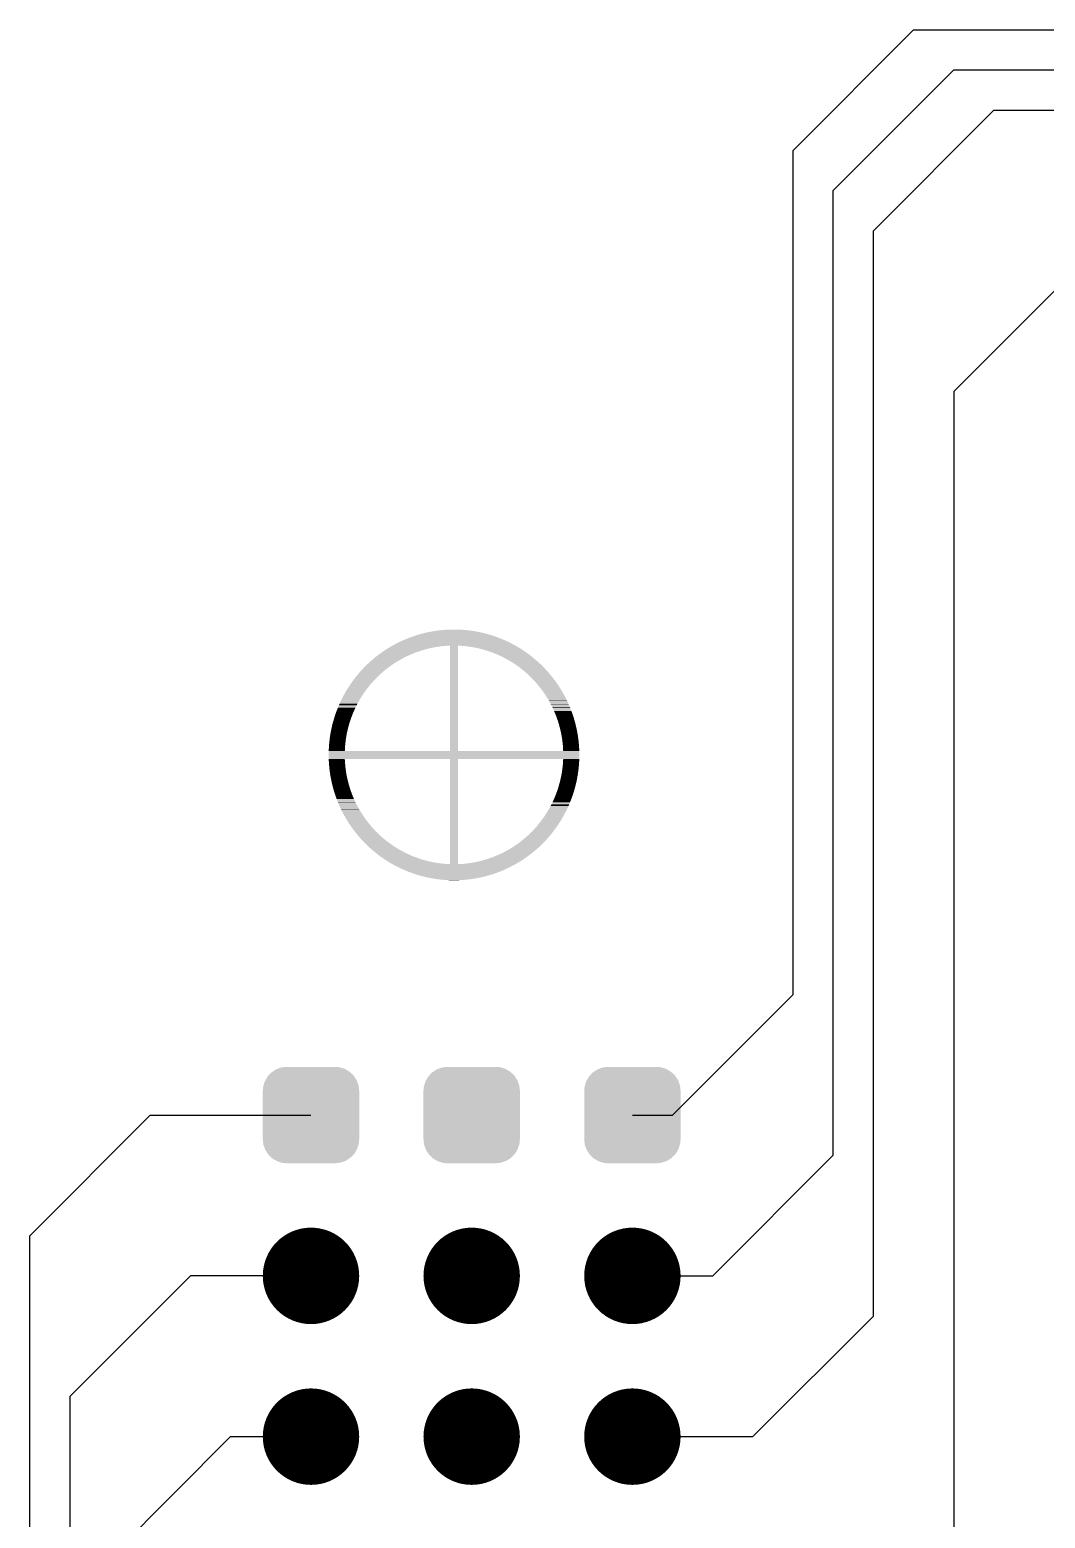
# Model space of a CAD drawing. Extents: x 295 to 953, y 10 to 290.
# Drawn here: x 555.33 to 571.39, y 193.5 to 217.02 of the extents above; entities that cross this region are included whole.
import ezdxf

# ---------------------------------------------------------------- set-up
doc = ezdxf.new("R2010")
doc.units = 0
doc.header["$LTSCALE"] = 5
doc.header["$MEASUREMENT"] = 0
doc.layers.get('0').update_dxf_attribs({"linetype": 'CONTINUOUS', "lineweight": 25})
doc.layers.add('DV-ABPB-A4_IN3', color=5, linetype='CONTINUOUS')

msp = doc.modelspace()

# ---------------------------------------------------------------- linework, layer by layer
at = {"color": 7, "const_width": 0.762}
for points in [[(559.399, 197.333, 1), (560.161, 197.333, 1)], [(561.939, 197.333, 1), (562.701, 197.333, 1)], [(564.479, 197.333, 1), (565.241, 197.333, 1)], [(559.399, 194.793, 1), (560.161, 194.793, 1)], [(561.939, 194.793, 1), (562.701, 194.793, 1)], [(564.479, 194.793, 1), (565.241, 194.793, 1)]]:
    msp.add_lwpolyline(points, format="xyb", close=True, dxfattribs=at)
at = {"color": 7}
for points in [[(561.242, 207.376), (561.295, 207.398), (562.839, 207.376), (562.786, 207.398)], [(561.295, 207.398), (561.3, 207.401), (562.786, 207.398), (562.78, 207.401)], [(561.3, 207.401), (561.354, 207.421), (562.78, 207.401), (562.727, 207.421)], [(561.354, 207.421), (561.36, 207.423), (562.727, 207.421), (562.721, 207.423)], [(561.36, 207.423), (561.414, 207.442), (562.721, 207.423), (562.667, 207.442)], [(561.414, 207.442), (561.419, 207.444), (562.667, 207.442), (562.661, 207.444)], [(561.419, 207.444), (561.475, 207.462), (562.661, 207.444), (562.606, 207.462)], [(561.475, 207.462), (561.48, 207.463), (562.606, 207.462), (562.6, 207.463)], [(561.48, 207.463), (561.536, 207.479), (562.6, 207.463), (562.545, 207.479)], [(561.536, 207.479), (561.541, 207.48), (562.545, 207.479), (562.539, 207.48)], [(561.541, 207.48), (561.597, 207.494), (562.539, 207.48), (562.484, 207.494)], [(561.597, 207.494), (561.603, 207.495), (562.484, 207.494), (562.477, 207.495)], [(561.603, 207.495), (561.659, 207.507), (562.477, 207.495), (562.422, 207.507)], [(561.659, 207.507), (561.665, 207.508), (562.422, 207.507), (562.415, 207.508)], [(561.665, 207.508), (561.722, 207.518), (562.415, 207.508), (562.359, 207.518)], [(561.722, 207.518), (561.727, 207.519), (562.359, 207.518), (562.353, 207.519)], [(561.727, 207.519), (561.785, 207.527), (562.353, 207.519), (562.296, 207.527)], [(561.785, 207.527), (561.79, 207.528), (562.296, 207.527), (562.29, 207.528)], [(561.79, 207.528), (561.848, 207.535), (562.29, 207.528), (562.233, 207.535)], [(561.848, 207.535), (561.853, 207.535), (562.233, 207.535), (562.226, 207.535)], [(561.853, 207.535), (561.912, 207.54), (562.226, 207.535), (562.17, 207.54)], [(561.912, 207.54), (561.916, 207.54), (562.17, 207.54), (562.162, 207.54)], [(561.916, 207.54), (561.976, 207.543), (562.162, 207.54), (562.107, 207.543)], [(561.976, 207.543), (561.98, 207.543), (562.107, 207.543), (562.096, 207.543)], [(561.98, 207.543), (562.043, 207.544), (562.096, 207.543), (562.043, 207.544)], [(560.859, 207.153), (560.878, 207.167), (561.367, 207.153), (561.4, 207.167)], [(560.878, 207.167), (560.907, 207.188), (561.4, 207.167), (561.455, 207.188)], [(560.907, 207.188), (560.91, 207.19), (561.455, 207.188), (561.462, 207.19)], [(560.91, 207.19), (560.935, 207.207), (561.462, 207.19), (561.511, 207.207)], [(560.935, 207.207), (560.961, 207.224), (561.511, 207.207), (561.568, 207.224)], [(560.961, 207.224), (560.963, 207.226), (561.568, 207.224), (561.573, 207.226)], [(560.963, 207.226), (560.985, 207.24), (561.573, 207.226), (561.625, 207.24)], [(560.985, 207.24), (561.006, 207.253), (561.625, 207.24), (561.683, 207.253)], [(561.006, 207.253), (561.017, 207.259), (561.683, 207.253), (561.716, 207.259)], [(561.017, 207.259), (561.025, 207.264), (561.716, 207.259), (561.741, 207.264)], [(561.025, 207.264), (561.041, 207.273), (561.741, 207.264), (561.8, 207.273)], [(561.041, 207.273), (561.053, 207.281), (561.8, 207.273), (561.859, 207.281)], [(561.053, 207.281), (561.062, 207.286), (561.859, 207.281), (561.918, 207.286)], [(561.062, 207.286), (561.068, 207.289), (561.918, 207.286), (561.977, 207.289)], [(561.068, 207.289), (561.072, 207.291), (563.013, 207.289), (563.009, 207.291)], [(561.072, 207.291), (561.122, 207.318), (563.009, 207.291), (562.959, 207.318)], [(561.122, 207.318), (561.127, 207.321), (562.959, 207.318), (562.953, 207.321)], [(561.127, 207.321), (561.179, 207.347), (562.953, 207.321), (562.902, 207.347)], [(561.179, 207.347), (561.184, 207.35), (562.902, 207.347), (562.896, 207.35)], [(561.184, 207.35), (561.237, 207.374), (562.896, 207.35), (562.844, 207.374)], [(561.237, 207.374), (561.242, 207.376), (562.844, 207.374), (562.839, 207.376)], [(561.977, 205.626), (561.977, 207.289), (562.104, 205.626), (562.104, 207.289)], [(562.12, 207.288), (562.104, 207.289), (563.014, 207.288), (563.013, 207.289)], [(562.142, 207.287), (562.12, 207.288), (563.016, 207.287), (563.014, 207.288)], [(562.201, 207.283), (562.142, 207.287), (563.024, 207.283), (563.016, 207.287)], [(562.26, 207.276), (562.201, 207.283), (563.035, 207.276), (563.024, 207.283)], [(562.319, 207.267), (562.26, 207.276), (563.05, 207.267), (563.035, 207.276)], [(562.377, 207.257), (562.319, 207.267), (563.068, 207.257), (563.05, 207.267)], [(562.381, 207.256), (562.377, 207.257), (563.069, 207.256), (563.068, 207.257)], [(562.435, 207.244), (562.381, 207.256), (563.088, 207.244), (563.069, 207.256)], [(562.493, 207.23), (562.435, 207.244), (563.111, 207.23), (563.088, 207.244)], [(562.519, 207.222), (562.493, 207.23), (563.123, 207.222), (563.111, 207.23)], [(562.549, 207.213), (562.519, 207.222), (563.136, 207.213), (563.123, 207.222)], [(562.606, 207.195), (562.549, 207.213), (563.163, 207.195), (563.136, 207.213)], [(562.628, 207.187), (562.606, 207.195), (563.175, 207.187), (563.163, 207.195)], [(562.661, 207.175), (562.628, 207.187), (563.192, 207.175), (563.175, 207.187)], [(562.716, 207.152), (562.661, 207.175), (563.223, 207.152), (563.192, 207.175)], [(560.577, 206.898), (560.61, 206.934), (560.945, 206.898), (560.989, 206.934)], [(560.61, 206.934), (560.62, 206.944), (560.989, 206.934), (561.004, 206.944)], [(560.62, 206.944), (560.645, 206.969), (561.004, 206.944), (561.037, 206.969)], [(560.645, 206.969), (560.665, 206.989), (561.037, 206.969), (561.067, 206.989)], [(560.665, 206.989), (560.679, 207.002), (561.067, 206.989), (561.086, 207.002)], [(560.679, 207.002), (560.712, 207.033), (561.086, 207.002), (561.133, 207.033)], [(560.712, 207.033), (560.714, 207.034), (561.133, 207.033), (561.136, 207.034)], [(560.714, 207.034), (560.748, 207.064), (561.136, 207.034), (561.187, 207.064)], [(560.748, 207.064), (560.759, 207.074), (561.187, 207.064), (561.205, 207.074)], [(560.759, 207.074), (560.782, 207.093), (561.205, 207.074), (561.239, 207.093)], [(560.782, 207.093), (560.808, 207.115), (561.239, 207.093), (561.282, 207.115)], [(560.808, 207.115), (560.815, 207.119), (561.282, 207.115), (561.292, 207.119)], [(560.815, 207.119), (560.847, 207.144), (561.292, 207.119), (561.345, 207.144)], [(560.847, 207.144), (560.859, 207.153), (561.345, 207.144), (561.367, 207.153)], [(562.722, 207.15), (562.716, 207.152), (563.227, 207.15), (563.223, 207.152)], [(562.77, 207.128), (562.722, 207.15), (563.254, 207.128), (563.227, 207.15)], [(562.806, 207.111), (562.77, 207.128), (563.277, 207.111), (563.254, 207.128)], [(562.824, 207.102), (562.806, 207.111), (563.287, 207.102), (563.277, 207.111)], [(562.876, 207.074), (562.824, 207.102), (563.321, 207.074), (563.287, 207.102)], [(562.883, 207.07), (562.876, 207.074), (563.326, 207.07), (563.321, 207.074)], [(562.927, 207.045), (562.883, 207.07), (563.355, 207.045), (563.326, 207.07)], [(562.954, 207.028), (562.927, 207.045), (563.373, 207.028), (563.355, 207.045)], [(562.978, 207.014), (562.954, 207.028), (563.389, 207.014), (563.373, 207.028)], [(563.02, 206.985), (562.978, 207.014), (563.42, 206.985), (563.389, 207.014)], [(563.027, 206.981), (563.02, 206.985), (563.424, 206.981), (563.42, 206.985)], [(563.075, 206.946), (563.027, 206.981), (563.459, 206.946), (563.424, 206.981)], [(563.082, 206.94), (563.075, 206.946), (563.465, 206.94), (563.459, 206.946)], [(563.122, 206.91), (563.082, 206.94), (563.493, 206.91), (563.465, 206.94)], [(560.383, 206.648), (560.411, 206.69), (560.696, 206.648), (560.731, 206.69)], [(560.411, 206.69), (560.418, 206.7), (560.731, 206.69), (560.741, 206.7)], [(560.418, 206.7), (560.443, 206.734), (560.741, 206.7), (560.771, 206.734)], [(560.443, 206.734), (560.455, 206.752), (560.771, 206.734), (560.788, 206.752)], [(560.455, 206.752), (560.475, 206.777), (560.788, 206.752), (560.812, 206.777)], [(560.475, 206.777), (560.494, 206.802), (560.812, 206.777), (560.837, 206.802)], [(560.494, 206.802), (560.508, 206.818), (560.837, 206.802), (560.854, 206.818)], [(560.508, 206.818), (560.535, 206.851), (560.854, 206.818), (560.89, 206.851)], [(560.535, 206.851), (560.541, 206.858), (560.89, 206.851), (560.898, 206.858)], [(560.541, 206.858), (560.575, 206.897), (560.898, 206.858), (560.943, 206.897)], [(560.575, 206.897), (560.577, 206.898), (560.943, 206.897), (560.945, 206.898)], [(563.141, 206.894), (563.122, 206.91), (563.508, 206.894), (563.493, 206.91)], [(563.167, 206.872), (563.141, 206.894), (563.527, 206.872), (563.508, 206.894)], [(563.196, 206.846), (563.167, 206.872), (563.55, 206.846), (563.527, 206.872)], [(563.211, 206.832), (563.196, 206.846), (563.561, 206.832), (563.55, 206.846)], [(563.248, 206.797), (563.211, 206.832), (563.59, 206.797), (563.561, 206.832)], [(563.254, 206.791), (563.248, 206.797), (563.594, 206.791), (563.59, 206.797)], [(563.296, 206.749), (563.254, 206.791), (563.627, 206.749), (563.594, 206.791)], [(563.298, 206.747), (563.296, 206.749), (563.629, 206.747), (563.627, 206.749)], [(563.336, 206.705), (563.298, 206.747), (563.659, 206.705), (563.629, 206.747)], [(563.344, 206.695), (563.336, 206.705), (563.666, 206.695), (563.659, 206.705)], [(563.374, 206.66), (563.344, 206.695), (563.69, 206.66), (563.666, 206.695)], [(560.269, 206.45), (560.286, 206.484), (560.558, 206.45), (560.579, 206.484)], [(560.286, 206.484), (560.295, 206.5), (560.579, 206.484), (560.59, 206.5)], [(560.295, 206.5), (560.317, 206.54), (560.59, 206.5), (560.616, 206.54)], [(560.317, 206.54), (560.322, 206.549), (560.616, 206.54), (560.623, 206.549)], [(560.322, 206.549), (560.349, 206.594), (560.623, 206.549), (560.655, 206.594)], [(560.349, 206.594), (560.351, 206.597), (560.655, 206.594), (560.657, 206.597)], [(560.351, 206.597), (560.38, 206.644), (560.657, 206.597), (560.694, 206.644)], [(560.38, 206.644), (560.383, 206.648), (560.694, 206.644), (560.696, 206.648)], [(563.388, 206.643), (563.374, 206.66), (563.701, 206.643), (563.69, 206.66)], [(563.411, 206.614), (563.388, 206.643), (563.719, 206.614), (563.701, 206.643)], [(563.429, 206.589), (563.411, 206.614), (563.735, 206.589), (563.719, 206.614)], [(563.446, 206.566), (563.429, 206.589), (563.748, 206.566), (563.735, 206.589)], [(563.468, 206.534), (563.446, 206.566), (563.767, 206.534), (563.748, 206.566)], [(563.48, 206.517), (563.468, 206.534), (563.776, 206.517), (563.767, 206.534)], [(563.505, 206.478), (563.48, 206.517), (563.797, 206.478), (563.776, 206.517)], [(563.512, 206.468), (563.505, 206.478), (563.803, 206.468), (563.797, 206.478)], [(563.539, 206.422), (563.512, 206.468), (563.826, 206.422), (563.803, 206.468)], [(560.162, 206.192), (560.178, 206.239), (560.432, 206.192), (560.451, 206.239)], [(560.178, 206.239), (560.183, 206.252), (560.451, 206.239), (560.457, 206.252)], [(560.183, 206.252), (560.199, 206.293), (560.457, 206.252), (560.475, 206.293)], [(560.199, 206.293), (560.206, 206.311), (560.475, 206.293), (560.484, 206.311)], [(560.206, 206.311), (560.221, 206.346), (560.484, 206.311), (560.501, 206.346)], [(560.221, 206.346), (560.231, 206.37), (560.501, 206.346), (560.513, 206.37)], [(560.231, 206.37), (560.244, 206.399), (560.513, 206.37), (560.529, 206.399)], [(560.244, 206.399), (560.258, 206.427), (560.529, 206.399), (560.545, 206.427)], [(560.258, 206.427), (560.269, 206.45), (560.545, 206.427), (560.558, 206.45)], [(563.542, 206.417), (563.539, 206.422), (563.828, 206.417), (563.826, 206.422)], [(563.57, 206.365), (563.542, 206.417), (563.852, 206.365), (563.828, 206.417)], [(563.57, 206.364), (563.57, 206.365), (563.852, 206.364), (563.852, 206.365)], [(563.597, 206.312), (563.57, 206.364), (563.874, 206.312), (563.852, 206.364)], [(563.6, 206.306), (563.597, 206.312), (563.877, 206.306), (563.874, 206.312)], [(563.622, 206.258), (563.6, 206.306), (563.895, 206.258), (563.877, 206.306)], [(563.626, 206.247), (563.622, 206.258), (563.9, 206.247), (563.895, 206.258)], [(563.644, 206.203), (563.626, 206.247), (563.915, 206.203), (563.9, 206.247)], [(560.099, 205.958), (560.11, 206.009), (560.359, 205.958), (560.372, 206.009)], [(560.11, 206.009), (560.111, 206.015), (560.372, 206.009), (560.373, 206.015)], [(560.111, 206.015), (560.125, 206.071), (560.373, 206.015), (560.389, 206.071)], [(560.125, 206.071), (560.126, 206.072), (560.389, 206.071), (560.39, 206.072)], [(560.126, 206.072), (560.142, 206.128), (560.39, 206.072), (560.408, 206.128)], [(560.142, 206.128), (560.143, 206.132), (560.408, 206.128), (560.41, 206.132)], [(560.143, 206.132), (560.159, 206.184), (560.41, 206.132), (560.429, 206.184)], [(560.159, 206.184), (560.162, 206.192), (560.429, 206.184), (560.432, 206.192)], [(563.651, 206.187), (563.644, 206.203), (563.921, 206.187), (563.915, 206.203)], [(563.665, 206.148), (563.651, 206.187), (563.933, 206.148), (563.921, 206.187)], [(563.673, 206.126), (563.665, 206.148), (563.94, 206.126), (563.933, 206.148)], [(563.685, 206.092), (563.673, 206.126), (563.949, 206.092), (563.94, 206.126)], [(563.693, 206.065), (563.685, 206.092), (563.957, 206.065), (563.949, 206.092)], [(563.702, 206.035), (563.693, 206.065), (563.964, 206.035), (563.957, 206.065)], [(563.71, 206.003), (563.702, 206.035), (563.972, 206.003), (563.964, 206.035)], [(563.717, 205.978), (563.71, 206.003), (563.977, 205.978), (563.972, 206.003)], [(560.066, 205.724), (560.069, 205.759), (560.321, 205.724), (560.325, 205.759)], [(560.069, 205.759), (560.072, 205.783), (560.325, 205.759), (560.327, 205.783)], [(560.072, 205.783), (560.076, 205.822), (560.327, 205.783), (560.333, 205.822)], [(560.076, 205.822), (560.079, 205.842), (560.333, 205.822), (560.336, 205.842)], [(560.079, 205.842), (560.085, 205.885), (560.336, 205.842), (560.344, 205.885)], [(560.085, 205.885), (560.088, 205.9), (560.344, 205.885), (560.346, 205.9)], [(560.088, 205.9), (560.097, 205.947), (560.346, 205.9), (560.357, 205.947)], [(560.097, 205.947), (560.099, 205.958), (560.357, 205.947), (560.359, 205.958)], [(563.725, 205.941), (563.717, 205.978), (563.985, 205.941), (563.977, 205.978)], [(563.73, 205.92), (563.725, 205.941), (563.989, 205.92), (563.985, 205.941)], [(563.738, 205.879), (563.73, 205.92), (563.996, 205.879), (563.989, 205.92)], [(563.741, 205.862), (563.738, 205.879), (563.999, 205.862), (563.996, 205.879)], [(563.749, 205.816), (563.741, 205.862), (564.005, 205.816), (563.999, 205.862)], [(563.751, 205.803), (563.749, 205.816), (564.007, 205.803), (564.005, 205.816)], [(563.757, 205.753), (563.751, 205.803), (564.012, 205.753), (564.007, 205.803)], [(563.758, 205.745), (563.757, 205.753), (564.013, 205.745), (564.012, 205.753)], [(560.059, 205.563), (560.06, 205.626), (564.021, 205.563), (564.02, 205.626)], [(560.06, 205.499), (560.059, 205.563), (564.02, 205.499), (564.021, 205.563)], [(560.06, 205.632), (560.062, 205.665), (560.315, 205.632), (560.316, 205.665)], [(560.06, 205.626), (560.06, 205.632), (560.314, 205.626), (560.315, 205.632)], [(560.062, 205.665), (560.064, 205.696), (560.316, 205.665), (560.318, 205.696)], [(560.064, 205.696), (560.066, 205.724), (560.318, 205.696), (560.321, 205.724)], [(563.763, 205.69), (563.758, 205.745), (564.017, 205.69), (564.013, 205.745)], [(563.763, 205.686), (563.763, 205.69), (564.018, 205.686), (564.017, 205.69)], [(563.766, 205.626), (563.763, 205.686), (564.02, 205.626), (564.018, 205.686)], [(560.063, 205.44), (560.06, 205.499), (560.317, 205.44), (560.314, 205.499)], [(560.063, 205.436), (560.063, 205.44), (560.318, 205.436), (560.317, 205.44)], [(560.068, 205.381), (560.063, 205.436), (560.323, 205.381), (560.318, 205.436)], [(560.068, 205.373), (560.068, 205.381), (560.324, 205.373), (560.323, 205.381)], [(560.074, 205.322), (560.068, 205.373), (560.33, 205.322), (560.324, 205.373)], [(560.075, 205.31), (560.074, 205.322), (560.332, 205.31), (560.33, 205.322)], [(560.082, 205.264), (560.075, 205.31), (560.339, 205.264), (560.332, 205.31)], [(561.977, 203.837), (561.977, 205.499), (562.104, 203.837), (562.104, 205.499)], [(563.737, 205.241), (563.745, 205.284), (563.995, 205.241), (564.002, 205.284)], [(563.745, 205.284), (563.748, 205.304), (564.002, 205.284), (564.004, 205.304)], [(563.748, 205.304), (563.753, 205.343), (564.004, 205.304), (564.009, 205.343)], [(563.753, 205.343), (563.756, 205.367), (564.009, 205.343), (564.012, 205.367)], [(563.756, 205.367), (563.76, 205.402), (564.012, 205.367), (564.015, 205.402)], [(563.76, 205.402), (563.762, 205.43), (564.015, 205.402), (564.017, 205.43)], [(563.762, 205.43), (563.764, 205.461), (564.017, 205.43), (564.019, 205.461)], [(563.764, 205.461), (563.766, 205.493), (564.019, 205.461), (564.02, 205.493)], [(563.766, 205.493), (563.766, 205.499), (564.02, 205.493), (564.02, 205.499)], [(560.084, 205.247), (560.082, 205.264), (560.342, 205.247), (560.339, 205.264)], [(560.092, 205.206), (560.084, 205.247), (560.35, 205.206), (560.342, 205.247)], [(560.096, 205.185), (560.092, 205.206), (560.355, 205.185), (560.35, 205.206)], [(560.103, 205.148), (560.096, 205.185), (560.364, 205.148), (560.355, 205.185)], [(560.109, 205.122), (560.103, 205.148), (560.37, 205.122), (560.364, 205.148)], [(560.116, 205.091), (560.109, 205.122), (560.379, 205.091), (560.37, 205.122)], [(560.124, 205.061), (560.116, 205.091), (560.388, 205.061), (560.379, 205.091)], [(560.131, 205.034), (560.124, 205.061), (560.396, 205.034), (560.388, 205.061)], [(563.672, 204.997), (563.691, 205.054), (563.939, 204.997), (563.955, 205.054)], [(563.691, 205.055), (563.707, 205.111), (563.955, 205.055), (563.969, 205.111)], [(563.691, 205.054), (563.691, 205.055), (563.955, 205.054), (563.955, 205.055)], [(563.707, 205.111), (563.709, 205.117), (563.969, 205.111), (563.971, 205.117)], [(563.709, 205.117), (563.722, 205.168), (563.971, 205.117), (563.982, 205.168)], [(563.722, 205.168), (563.724, 205.179), (563.982, 205.168), (563.984, 205.179)], [(563.724, 205.179), (563.734, 205.226), (563.984, 205.179), (563.992, 205.226)], [(563.734, 205.226), (563.737, 205.241), (563.992, 205.226), (563.995, 205.241)], [(560.141, 205), (560.131, 205.034), (560.408, 205), (560.396, 205.034)], [(560.148, 204.978), (560.141, 205), (560.415, 204.978), (560.408, 205)], [(560.16, 204.939), (560.148, 204.978), (560.43, 204.939), (560.415, 204.978)], [(560.166, 204.923), (560.16, 204.939), (560.436, 204.923), (560.43, 204.939)], [(560.181, 204.879), (560.166, 204.923), (560.454, 204.879), (560.436, 204.923)], [(560.185, 204.868), (560.181, 204.879), (560.459, 204.868), (560.454, 204.879)], [(560.204, 204.82), (560.185, 204.868), (560.481, 204.82), (560.459, 204.868)], [(560.206, 204.814), (560.204, 204.82), (560.484, 204.814), (560.481, 204.82)], [(560.228, 204.762), (560.206, 204.814), (560.51, 204.762), (560.484, 204.814)], [(563.58, 204.78), (563.597, 204.815), (563.86, 204.78), (563.875, 204.815)], [(563.597, 204.815), (563.606, 204.833), (563.875, 204.815), (563.882, 204.833)], [(563.606, 204.833), (563.624, 204.874), (563.882, 204.833), (563.898, 204.874)], [(563.624, 204.874), (563.63, 204.887), (563.898, 204.874), (563.902, 204.887)], [(563.63, 204.887), (563.649, 204.933), (563.902, 204.887), (563.919, 204.933)], [(563.649, 204.933), (563.652, 204.942), (563.919, 204.933), (563.922, 204.942)], [(563.652, 204.942), (563.671, 204.994), (563.922, 204.942), (563.938, 204.994)], [(563.671, 204.994), (563.672, 204.997), (563.938, 204.994), (563.939, 204.997)], [(560.229, 204.761), (560.228, 204.762), (560.51, 204.761), (560.51, 204.762)], [(560.253, 204.709), (560.229, 204.761), (560.539, 204.709), (560.51, 204.761)], [(560.255, 204.704), (560.253, 204.709), (560.542, 204.704), (560.539, 204.709)], [(560.278, 204.658), (560.255, 204.704), (560.569, 204.658), (560.542, 204.704)], [(560.283, 204.647), (560.278, 204.658), (560.576, 204.647), (560.569, 204.658)], [(560.304, 204.608), (560.283, 204.647), (560.601, 204.608), (560.576, 204.647)], [(560.314, 204.592), (560.304, 204.608), (560.612, 204.592), (560.601, 204.608)], [(560.332, 204.56), (560.314, 204.592), (560.634, 204.56), (560.612, 204.592)], [(563.426, 204.532), (563.458, 204.576), (563.732, 204.532), (563.758, 204.576)], [(563.458, 204.576), (563.465, 204.586), (563.758, 204.576), (563.764, 204.586)], [(563.465, 204.586), (563.491, 204.626), (563.764, 204.586), (563.786, 204.626)], [(563.491, 204.626), (563.501, 204.642), (563.786, 204.626), (563.794, 204.642)], [(563.501, 204.642), (563.522, 204.676), (563.794, 204.642), (563.812, 204.676)], [(563.522, 204.676), (563.535, 204.699), (563.812, 204.676), (563.823, 204.699)], [(563.535, 204.699), (563.552, 204.727), (563.823, 204.699), (563.836, 204.727)], [(563.552, 204.727), (563.567, 204.756), (563.836, 204.727), (563.85, 204.756)], [(563.567, 204.756), (563.58, 204.78), (563.85, 204.756), (563.86, 204.78)], [(560.346, 204.537), (560.332, 204.56), (560.651, 204.537), (560.634, 204.56)], [(560.361, 204.512), (560.346, 204.537), (560.67, 204.512), (560.651, 204.537)], [(560.379, 204.483), (560.361, 204.512), (560.693, 204.483), (560.67, 204.512)], [(560.391, 204.466), (560.379, 204.483), (560.707, 204.466), (560.693, 204.483)], [(560.415, 204.43), (560.391, 204.466), (560.736, 204.43), (560.707, 204.466)], [(560.422, 204.42), (560.415, 204.43), (560.745, 204.42), (560.736, 204.43)], [(560.452, 204.379), (560.422, 204.42), (560.783, 204.379), (560.745, 204.42)], [(560.454, 204.377), (560.452, 204.379), (560.785, 204.377), (560.783, 204.379)], [(560.486, 204.334), (560.454, 204.377), (560.826, 204.334), (560.785, 204.377)], [(563.243, 204.324), (563.269, 204.349), (563.586, 204.324), (563.606, 204.349)], [(563.269, 204.349), (563.293, 204.374), (563.606, 204.349), (563.625, 204.374)], [(563.293, 204.374), (563.31, 204.392), (563.625, 204.374), (563.638, 204.392)], [(563.31, 204.392), (563.34, 204.425), (563.638, 204.392), (563.662, 204.425)], [(563.34, 204.425), (563.349, 204.436), (563.662, 204.425), (563.67, 204.436)], [(563.349, 204.436), (563.384, 204.478), (563.67, 204.436), (563.698, 204.478)], [(563.384, 204.478), (563.387, 204.482), (563.698, 204.478), (563.7, 204.482)], [(563.387, 204.482), (563.423, 204.528), (563.7, 204.482), (563.73, 204.528)], [(563.423, 204.528), (563.426, 204.532), (563.73, 204.528), (563.732, 204.532)], [(560.491, 204.329), (560.486, 204.334), (560.832, 204.329), (560.826, 204.334)], [(560.52, 204.293), (560.491, 204.329), (560.869, 204.293), (560.832, 204.329)], [(560.531, 204.28), (560.52, 204.293), (560.885, 204.28), (560.869, 204.293)], [(560.553, 204.254), (560.531, 204.28), (560.913, 204.254), (560.885, 204.28)], [(560.573, 204.232), (560.553, 204.254), (560.94, 204.232), (560.913, 204.254)], [(560.588, 204.216), (560.573, 204.232), (560.959, 204.216), (560.94, 204.232)], [(560.616, 204.186), (560.588, 204.216), (560.998, 204.186), (560.959, 204.216)], [(560.622, 204.18), (560.616, 204.186), (561.006, 204.18), (560.998, 204.186)], [(560.657, 204.145), (560.622, 204.18), (561.054, 204.145), (561.006, 204.18)], [(560.661, 204.141), (560.657, 204.145), (561.06, 204.141), (561.054, 204.145)], [(560.691, 204.112), (560.661, 204.141), (561.103, 204.112), (561.06, 204.141)], [(560.707, 204.097), (560.691, 204.112), (561.127, 204.097), (561.103, 204.112)], [(562.948, 204.093), (562.995, 204.123), (563.369, 204.093), (563.401, 204.123)], [(562.995, 204.123), (563.014, 204.137), (563.401, 204.123), (563.415, 204.137)], [(563.014, 204.137), (563.044, 204.157), (563.415, 204.137), (563.436, 204.157)], [(563.044, 204.157), (563.077, 204.181), (563.436, 204.157), (563.46, 204.181)], [(563.077, 204.181), (563.091, 204.192), (563.46, 204.181), (563.471, 204.192)], [(563.091, 204.192), (563.136, 204.228), (563.471, 204.192), (563.504, 204.228)], [(563.136, 204.228), (563.138, 204.229), (563.504, 204.228), (563.505, 204.229)], [(563.138, 204.229), (563.183, 204.268), (563.505, 204.229), (563.539, 204.268)], [(563.183, 204.268), (563.191, 204.275), (563.539, 204.268), (563.546, 204.275)], [(563.191, 204.275), (563.227, 204.307), (563.546, 204.275), (563.573, 204.307)], [(563.227, 204.307), (563.243, 204.324), (563.573, 204.307), (563.586, 204.324)], [(560.726, 204.081), (560.707, 204.097), (561.153, 204.081), (561.127, 204.097)], [(560.755, 204.055), (560.726, 204.081), (561.198, 204.055), (561.153, 204.081)], [(560.76, 204.051), (560.755, 204.055), (561.205, 204.051), (561.198, 204.055)], [(560.793, 204.024), (560.76, 204.051), (561.257, 204.024), (561.205, 204.051)], [(560.804, 204.015), (560.793, 204.024), (561.274, 204.015), (561.257, 204.024)], [(560.826, 203.998), (560.804, 204.015), (561.31, 203.998), (561.274, 204.015)], [(560.854, 203.976), (560.826, 203.998), (561.358, 203.976), (561.31, 203.998)], [(560.858, 203.973), (560.854, 203.976), (561.364, 203.973), (561.358, 203.976)], [(560.888, 203.951), (560.858, 203.973), (561.419, 203.951), (561.364, 203.973)], [(560.905, 203.939), (560.888, 203.951), (561.453, 203.939), (561.419, 203.951)], [(560.917, 203.931), (560.905, 203.939), (561.475, 203.931), (561.453, 203.939)], [(560.945, 203.912), (560.917, 203.931), (561.531, 203.912), (561.475, 203.931)], [(560.958, 203.904), (560.945, 203.912), (561.562, 203.904), (561.531, 203.912)], [(560.97, 203.896), (560.958, 203.904), (561.588, 203.896), (561.562, 203.904)], [(560.993, 203.881), (560.97, 203.896), (561.645, 203.881), (561.588, 203.896)], [(561.012, 203.87), (560.993, 203.881), (561.7, 203.87), (561.645, 203.881)], [(561.013, 203.869), (561.012, 203.87), (561.703, 203.869), (561.7, 203.87)], [(561.031, 203.858), (561.013, 203.869), (561.762, 203.858), (561.703, 203.869)], [(562.364, 203.867), (562.397, 203.873), (563.064, 203.867), (563.074, 203.873)], [(562.397, 203.873), (562.455, 203.886), (563.074, 203.873), (563.095, 203.886)], [(562.455, 203.886), (562.508, 203.9), (563.095, 203.886), (563.118, 203.9)], [(562.508, 203.9), (562.512, 203.901), (563.118, 203.9), (563.12, 203.901)], [(562.512, 203.901), (562.569, 203.919), (563.12, 203.901), (563.145, 203.919)], [(562.569, 203.919), (562.619, 203.936), (563.145, 203.919), (563.17, 203.936)], [(562.619, 203.936), (562.625, 203.938), (563.17, 203.936), (563.173, 203.938)], [(562.625, 203.938), (562.681, 203.959), (563.173, 203.938), (563.203, 203.959)], [(562.681, 203.959), (562.714, 203.973), (563.203, 203.959), (563.222, 203.973)], [(562.714, 203.973), (562.735, 203.982), (563.222, 203.973), (563.234, 203.982)], [(562.735, 203.982), (562.789, 204.006), (563.234, 203.982), (563.266, 204.006)], [(562.789, 204.006), (562.799, 204.011), (563.266, 204.006), (563.272, 204.011)], [(562.799, 204.011), (562.842, 204.033), (563.272, 204.011), (563.299, 204.033)], [(562.842, 204.033), (562.876, 204.051), (563.299, 204.033), (563.321, 204.051)], [(562.876, 204.051), (562.894, 204.061), (563.321, 204.051), (563.333, 204.061)], [(562.894, 204.061), (562.945, 204.092), (563.333, 204.061), (563.367, 204.092)], [(562.945, 204.092), (562.948, 204.093), (563.367, 204.092), (563.369, 204.093)], [(561.046, 203.85), (561.031, 203.858), (561.82, 203.85), (561.762, 203.858)], [(561.057, 203.843), (561.046, 203.85), (561.879, 203.843), (561.82, 203.85)], [(561.064, 203.839), (561.057, 203.843), (561.938, 203.839), (561.879, 203.843)], [(561.066, 203.838), (561.064, 203.839), (561.961, 203.838), (561.938, 203.839)], [(561.068, 203.837), (561.066, 203.838), (561.977, 203.837), (561.961, 203.838)], [(561.072, 203.835), (561.068, 203.837), (563.009, 203.835), (563.013, 203.837)], [(561.122, 203.807), (561.072, 203.835), (562.958, 203.807), (563.009, 203.835)], [(561.128, 203.805), (561.122, 203.807), (562.953, 203.805), (562.958, 203.807)], [(561.179, 203.779), (561.128, 203.805), (562.902, 203.779), (562.953, 203.805)], [(561.184, 203.776), (561.179, 203.779), (562.896, 203.776), (562.902, 203.779)], [(561.236, 203.752), (561.184, 203.776), (562.844, 203.752), (562.896, 203.776)], [(561.242, 203.75), (561.236, 203.752), (562.839, 203.75), (562.844, 203.752)], [(561.295, 203.727), (561.242, 203.75), (562.786, 203.727), (562.839, 203.75)], [(561.301, 203.725), (561.295, 203.727), (562.78, 203.725), (562.786, 203.727)], [(561.354, 203.704), (561.301, 203.725), (562.726, 203.704), (562.78, 203.725)], [(561.36, 203.702), (561.354, 203.704), (562.721, 203.702), (562.726, 203.704)], [(561.414, 203.683), (561.36, 203.702), (562.667, 203.683), (562.721, 203.702)], [(561.42, 203.681), (561.414, 203.683), (562.661, 203.681), (562.667, 203.683)], [(561.474, 203.664), (561.42, 203.681), (562.606, 203.664), (562.661, 203.681)], [(561.48, 203.663), (561.474, 203.664), (562.601, 203.663), (562.606, 203.664)], [(561.535, 203.647), (561.48, 203.663), (562.545, 203.647), (562.601, 203.663)], [(561.542, 203.646), (561.535, 203.647), (562.539, 203.646), (562.545, 203.647)], [(561.597, 203.632), (561.542, 203.646), (562.483, 203.632), (562.539, 203.646)], [(561.603, 203.631), (561.597, 203.632), (562.478, 203.631), (562.483, 203.632)], [(562.104, 203.837), (562.163, 203.84), (563.013, 203.837), (563.018, 203.84)], [(562.163, 203.84), (562.222, 203.845), (563.018, 203.84), (563.027, 203.845)], [(562.222, 203.845), (562.281, 203.853), (563.027, 203.845), (563.04, 203.853)], [(562.281, 203.853), (562.339, 203.862), (563.04, 203.853), (563.056, 203.862)], [(562.339, 203.862), (562.364, 203.867), (563.056, 203.862), (563.064, 203.867)], [(561.659, 203.619), (561.603, 203.631), (562.421, 203.619), (562.478, 203.631)], [(561.665, 203.618), (561.659, 203.619), (562.416, 203.618), (562.421, 203.619)], [(561.721, 203.608), (561.665, 203.618), (562.359, 203.608), (562.416, 203.618)], [(561.728, 203.607), (561.721, 203.608), (562.353, 203.607), (562.359, 203.608)], [(561.784, 203.598), (561.728, 203.607), (562.296, 203.598), (562.353, 203.607)], [(561.791, 203.598), (561.784, 203.598), (562.29, 203.598), (562.296, 203.598)], [(561.847, 203.591), (561.791, 203.598), (562.233, 203.591), (562.29, 203.598)], [(561.854, 203.591), (561.847, 203.591), (562.227, 203.591), (562.233, 203.591)], [(561.91, 203.586), (561.854, 203.591), (562.169, 203.586), (562.227, 203.591)], [(561.918, 203.586), (561.91, 203.586), (562.164, 203.586), (562.169, 203.586)], [(561.974, 203.583), (561.918, 203.586), (562.105, 203.583), (562.164, 203.586)], [(561.985, 203.583), (561.974, 203.583), (562.101, 203.583), (562.105, 203.583)], [(562.037, 203.582), (561.985, 203.583), (562.037, 203.582), (562.101, 203.583)], [(559.172, 200.558), (559.229, 200.595), (560.39, 200.558), (560.327, 200.595)], [(559.229, 200.595), (559.25, 200.603), (560.327, 200.595), (560.314, 200.603)], [(559.25, 200.603), (559.311, 200.625), (560.314, 200.603), (560.242, 200.625)], [(559.311, 200.625), (559.343, 200.629), (560.242, 200.625), (560.231, 200.629)], [(559.343, 200.629), (559.399, 200.635), (560.231, 200.629), (560.161, 200.635)], [(561.712, 200.558), (561.769, 200.595), (562.93, 200.558), (562.867, 200.595)], [(561.769, 200.595), (561.79, 200.603), (562.867, 200.595), (562.854, 200.603)], [(561.79, 200.603), (561.851, 200.625), (562.854, 200.603), (562.782, 200.625)], [(561.851, 200.625), (561.883, 200.629), (562.782, 200.625), (562.771, 200.629)], [(561.883, 200.629), (561.939, 200.635), (562.771, 200.629), (562.701, 200.635)], [(564.252, 200.558), (564.309, 200.595), (565.47, 200.558), (565.407, 200.595)], [(564.309, 200.595), (564.33, 200.603), (565.407, 200.595), (565.394, 200.603)], [(564.33, 200.603), (564.391, 200.625), (565.394, 200.603), (565.322, 200.625)], [(564.391, 200.625), (564.423, 200.629), (565.322, 200.625), (565.311, 200.629)], [(564.423, 200.629), (564.479, 200.635), (565.311, 200.629), (565.241, 200.635)], [(559.024, 200.324), (559.03, 200.342), (560.534, 200.324), (560.532, 200.342)], [(559.03, 200.342), (559.05, 200.408), (560.532, 200.342), (560.508, 200.408)], [(559.05, 200.408), (559.06, 200.424), (560.508, 200.408), (560.502, 200.424)], [(559.06, 200.424), (559.095, 200.484), (560.502, 200.424), (560.463, 200.484)], [(559.095, 200.484), (559.108, 200.498), (560.463, 200.484), (560.454, 200.498)], [(559.108, 200.498), (559.155, 200.547), (560.454, 200.498), (560.402, 200.547)], [(559.155, 200.547), (559.172, 200.558), (560.402, 200.547), (560.39, 200.558)], [(561.564, 200.324), (561.57, 200.342), (563.074, 200.324), (563.072, 200.342)], [(561.57, 200.342), (561.59, 200.408), (563.072, 200.342), (563.048, 200.408)], [(561.59, 200.408), (561.6, 200.424), (563.048, 200.408), (563.042, 200.424)], [(561.6, 200.424), (561.635, 200.484), (563.042, 200.424), (563.003, 200.484)], [(561.635, 200.484), (561.648, 200.498), (563.003, 200.484), (562.994, 200.498)], [(561.648, 200.498), (561.695, 200.547), (562.994, 200.498), (562.942, 200.547)], [(561.695, 200.547), (561.712, 200.558), (562.942, 200.547), (562.93, 200.558)], [(564.104, 200.324), (564.11, 200.342), (565.614, 200.324), (565.612, 200.342)], [(564.11, 200.342), (564.13, 200.408), (565.612, 200.342), (565.588, 200.408)], [(564.13, 200.408), (564.14, 200.424), (565.588, 200.408), (565.582, 200.424)], [(564.14, 200.424), (564.175, 200.484), (565.582, 200.424), (565.543, 200.484)], [(564.175, 200.484), (564.188, 200.498), (565.543, 200.484), (565.534, 200.498)], [(564.188, 200.498), (564.235, 200.547), (565.534, 200.498), (565.482, 200.547)], [(564.235, 200.547), (564.252, 200.558), (565.482, 200.547), (565.47, 200.558)], [(559.018, 200.254), (559.024, 200.324), (560.542, 200.254), (560.534, 200.324)], [(559.018, 199.492), (559.018, 200.254), (560.542, 199.492), (560.542, 200.254)], [(561.558, 200.254), (561.564, 200.324), (563.082, 200.254), (563.074, 200.324)], [(561.558, 199.492), (561.558, 200.254), (563.082, 199.492), (563.082, 200.254)], [(564.098, 200.254), (564.104, 200.324), (565.622, 200.254), (565.614, 200.324)], [(564.098, 199.492), (564.098, 200.254), (565.622, 199.492), (565.622, 200.254)], [(559.026, 199.422), (559.018, 199.492), (560.535, 199.422), (560.542, 199.492)], [(559.028, 199.405), (559.026, 199.422), (560.53, 199.405), (560.535, 199.422)], [(559.052, 199.339), (559.028, 199.405), (560.509, 199.339), (560.53, 199.405)], [(561.566, 199.422), (561.558, 199.492), (563.075, 199.422), (563.082, 199.492)], [(561.568, 199.405), (561.566, 199.422), (563.07, 199.405), (563.075, 199.422)], [(561.592, 199.339), (561.568, 199.405), (563.049, 199.339), (563.07, 199.405)], [(564.106, 199.422), (564.098, 199.492), (565.615, 199.422), (565.622, 199.492)], [(564.108, 199.405), (564.106, 199.422), (565.61, 199.405), (565.615, 199.422)], [(564.132, 199.339), (564.108, 199.405), (565.589, 199.339), (565.61, 199.405)], [(559.058, 199.322), (559.052, 199.339), (560.5, 199.322), (560.509, 199.339)], [(559.097, 199.263), (559.058, 199.322), (560.465, 199.263), (560.5, 199.322)], [(559.106, 199.249), (559.097, 199.263), (560.451, 199.249), (560.465, 199.263)], [(559.158, 199.199), (559.106, 199.249), (560.404, 199.199), (560.451, 199.249)], [(559.169, 199.188), (559.158, 199.199), (560.387, 199.188), (560.404, 199.199)], [(559.232, 199.151), (559.169, 199.188), (560.331, 199.151), (560.387, 199.188)], [(561.598, 199.322), (561.592, 199.339), (563.04, 199.322), (563.049, 199.339)], [(561.637, 199.263), (561.598, 199.322), (563.005, 199.263), (563.04, 199.322)], [(561.646, 199.249), (561.637, 199.263), (562.991, 199.249), (563.005, 199.263)], [(561.698, 199.199), (561.646, 199.249), (562.944, 199.199), (562.991, 199.249)], [(561.709, 199.188), (561.698, 199.199), (562.927, 199.188), (562.944, 199.199)], [(561.772, 199.151), (561.709, 199.188), (562.871, 199.151), (562.927, 199.188)], [(564.138, 199.322), (564.132, 199.339), (565.58, 199.322), (565.589, 199.339)], [(564.177, 199.263), (564.138, 199.322), (565.545, 199.263), (565.58, 199.322)], [(564.186, 199.249), (564.177, 199.263), (565.531, 199.249), (565.545, 199.263)], [(564.238, 199.199), (564.186, 199.249), (565.484, 199.199), (565.531, 199.249)], [(564.249, 199.188), (564.238, 199.199), (565.467, 199.188), (565.484, 199.199)], [(564.312, 199.151), (564.249, 199.188), (565.411, 199.151), (565.467, 199.188)], [(559.245, 199.144), (559.232, 199.151), (560.31, 199.144), (560.331, 199.151)], [(559.317, 199.121), (559.245, 199.144), (560.248, 199.121), (560.31, 199.144)], [(559.329, 199.118), (559.317, 199.121), (560.216, 199.118), (560.248, 199.121)], [(559.399, 199.111), (559.329, 199.118), (560.161, 199.111), (560.216, 199.118)], [(561.785, 199.144), (561.772, 199.151), (562.85, 199.144), (562.871, 199.151)], [(561.857, 199.121), (561.785, 199.144), (562.788, 199.121), (562.85, 199.144)], [(561.869, 199.118), (561.857, 199.121), (562.756, 199.118), (562.788, 199.121)], [(561.939, 199.111), (561.869, 199.118), (562.701, 199.111), (562.756, 199.118)], [(564.325, 199.144), (564.312, 199.151), (565.39, 199.144), (565.411, 199.151)], [(564.397, 199.121), (564.325, 199.144), (565.328, 199.121), (565.39, 199.144)], [(564.409, 199.118), (564.397, 199.121), (565.296, 199.118), (565.328, 199.121)], [(564.479, 199.111), (564.409, 199.118), (565.241, 199.111), (565.296, 199.118)]]:
    msp.add_solid(points, dxfattribs=at)
at = {"layer": 'DV-ABPB-A4_IN3', "color": 7}
for p, q in [((567.4, 215.113), (569.305, 217.018)), ((569.305, 217.018), (727.42, 217.018)), ((568.035, 214.478), (569.94, 216.383)), ((569.94, 216.383), (724.88, 216.383)), ((568.67, 213.843), (570.575, 215.748)), ((570.575, 215.748), (682.335, 215.748)), ((567.4, 201.778), (567.4, 215.113)), ((568.035, 199.238), (568.035, 214.478)), ((573.115, 214.478), (569.94, 211.303)), ((568.67, 196.698), (568.67, 213.843)), ((569.94, 211.303), (569.94, 190.983)), ((565.495, 199.873), (567.4, 201.778)), ((555.335, 197.968), (557.24, 199.873)), ((557.24, 199.873), (559.78, 199.873)), ((564.86, 199.873), (565.495, 199.873)), ((566.13, 197.333), (568.035, 199.238)), ((555.335, 109.703), (555.335, 197.968)), ((557.875, 197.333), (555.97, 195.428)), ((559.78, 197.333), (557.875, 197.333)), ((564.86, 197.333), (566.13, 197.333)), ((566.765, 194.793), (568.67, 196.698)), ((555.97, 195.428), (555.97, 110.338)), ((556.605, 192.888), (558.51, 194.793)), ((558.51, 194.793), (559.78, 194.793)), ((564.86, 194.793), (566.765, 194.793))]:
    msp.add_line(p, q, dxfattribs=at)

doc.saveas('drawing.dxf')
